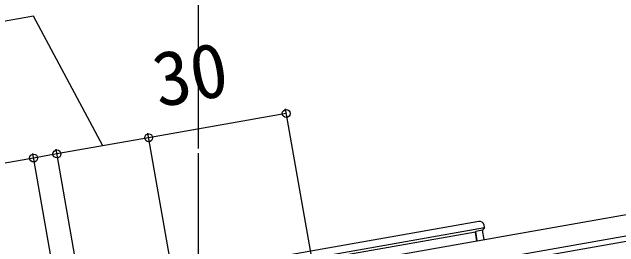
# Model space of a CAD drawing. Units: millimetres, scale not verified. Extents: x -700 to 700, y -1043 to 1037.
# Drawn here: x -317.5 to -187.2, y 742.9 to 793.3 of the extents above; entities that cross this region are included whole.
import ezdxf
from ezdxf.enums import TextEntityAlignment as Align

# ---------------------------------------------------------------- set-up
doc = ezdxf.new("R2010")
doc.units = ezdxf.units.MM
doc.header["$LTSCALE"] = 6
for name, color, linetype in [('0-4_YKK_12', 2, 'Continuous'), ('0-5_YKK_13', 4, 'Continuous'), ('0-6_YKK_D', 6, 'Continuous')]:
    doc.layers.add(name, color=color, linetype=linetype)
doc.styles.add('ＭＳ ゴシック', font='')
doc.styles.get('ＭＳ ゴシック').set_extended_font_data('MS Gothic')

msp = doc.modelspace()

# ---------------------------------------------------------------- linework, layer by layer
at = {"layer": '0-4_YKK_12'}
for p, q in [((-282.277, 732.783), (-100.53, 764.83)), ((-277.5, -121.255), (-277.5, 762.993)), ((-281.496, 728.352), (-100.53, 760.261))]:
    msp.add_line(p, q, dxfattribs=at)
at = {"layer": '0-5_YKK_13'}
for p, q in [((-100.53, 759.042), (-300.983, 723.697)), ((-217.307, 748.321), (-284.787, 736.423)), ((-284.527, 734.945), (-216.063, 747.017)), ((-216.063, 747.017), (-216.485, 746.415)), ((-216.063, 747.017), (-216.15, 747.512)), ((-217.705, 744.169), (-218.036, 746.048)), ((-217.615, 744.185), (-217.962, 746.155)), ((-216.137, 744.446), (-216.485, 746.415))]:
    msp.add_line(p, q, dxfattribs=at)
msp.add_lwpolyline([(-216.485, 746.415), (-217.962, 746.155), (-218.036, 746.048), (-317.908, 728.438)], dxfattribs=at)
msp.add_ellipse((-217.136, 747.334), major_axis=(0.576, 0.822), ratio=0.99628, start_param=5.4996506, end_param=7.06672, dxfattribs=at)
at = {"layer": '0-6_YKK_D'}
for p, q in [((-277.5, 763.993), (-277.5, 882.8)), ((-277.5, 763.993), (-277.5, 882.8)), ((-258.64, 771.496), (-288.185, 766.286)), ((-249.555, 719.971), (-258.814, 772.481)), ((-288.185, 766.286), (-307.881, 762.813)), ((-282.451, 733.768), (-288.358, 767.271)), ((-282.451, 733.768), (-288.358, 767.271)), ((-301.157, 724.682), (-308.054, 763.798)), ((-301.157, 724.682), (-308.054, 763.798)), ((-305.941, 722.503), (-313.067, 762.914))]:
    msp.add_line(p, q, dxfattribs=at)
for points in [[(-298.033, 764.55), (-312.898, 792.392), (-338.772, 787.829)], [(-307.881, 762.813), (-312.893, 761.93), (-374.793, 751.015)]]:
    msp.add_lwpolyline(points, dxfattribs=at)
for centre in [(-258.64, 771.496), (-288.185, 766.286), (-288.185, 766.286), (-307.881, 762.813), (-307.881, 762.813), (-312.893, 761.93)]:
    msp.add_circle(centre, 0.85, dxfattribs=at)

# ---------------------------------------------------------------- texts
at = {"layer": '0-6_YKK_D', "style": 'ＭＳ ゴシック'}
msp.add_text('30', height=11.73, rotation=10, dxfattribs=at).set_placement((-285.485, 769.301), align=Align.BOTTOM_LEFT)

doc.saveas('drawing.dxf')
